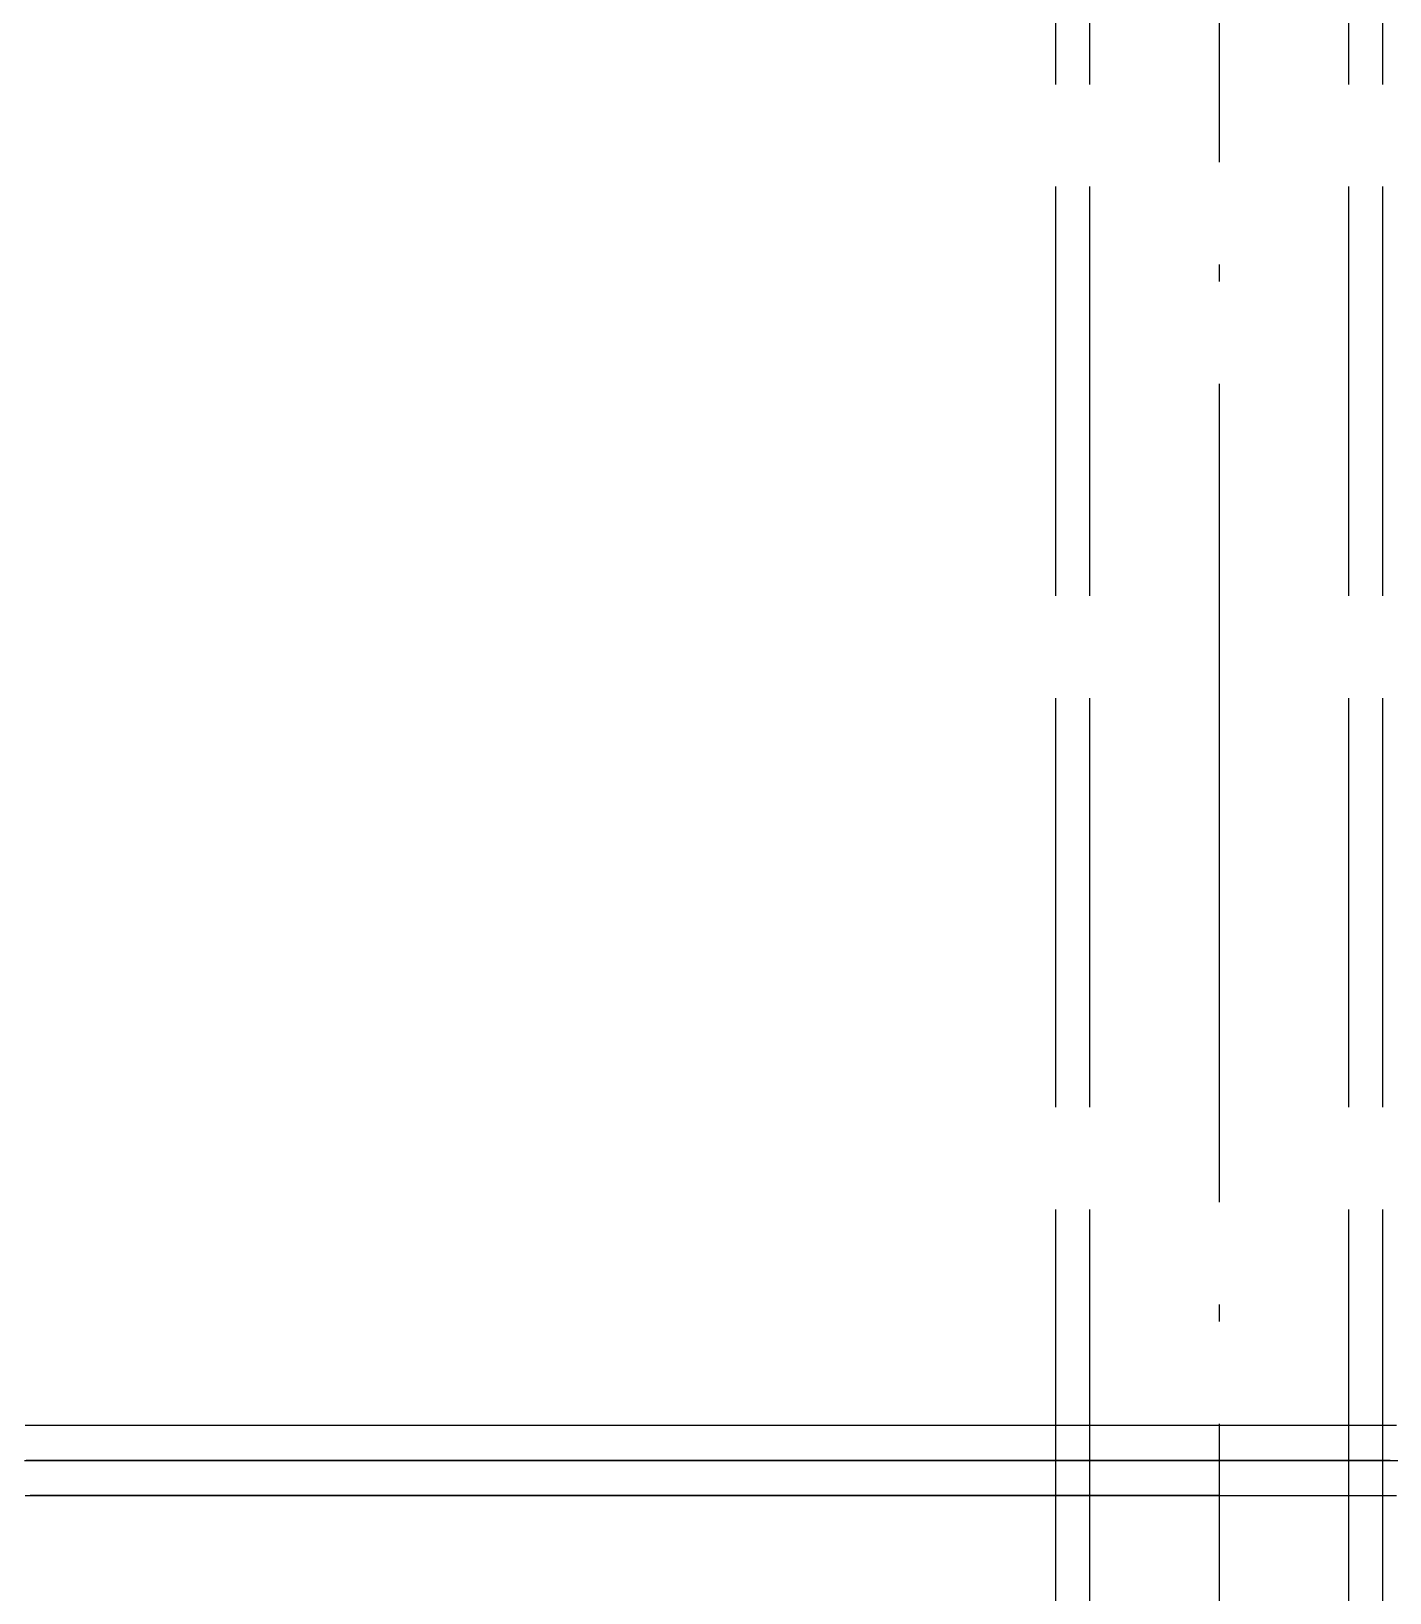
# Model space of a CAD drawing. Header units: millimetres. Extents: x 0 to 594, y 0 to 420.
# Drawn here: x 200.19 to 210.15, y 270.01 to 281.46 of the extents above; entities that cross this region are included whole.
import ezdxf

# ---------------------------------------------------------------- set-up
doc = ezdxf.new("R2010")
doc.units = ezdxf.units.MM
doc.linetypes.add('ISO02-TRAZOS', pattern=[3.75, 3, -0.75])
doc.linetypes.add('ISO04-TRAZO-PUNTO', pattern=[7.625, 6, -0.75, 0.125, -0.75])
doc.layers.add('02-OCULTA', color=4, linetype='ISO02-TRAZOS', lineweight=25)
doc.layers.add('03-EJE', color=1, linetype='ISO04-TRAZO-PUNTO', lineweight=25)

msp = doc.modelspace()

# ---------------------------------------------------------------- linework, layer by layer
at = {"layer": '02-OCULTA'}
for p, q in [((207.7, 262.32), (207.7, 350.656)), ((207.95, 262.32), (207.95, 350.656)), ((209.85, 262.32), (209.85, 350.656)), ((210.1, 262.32), (210.1, 350.656))]:
    msp.add_line(p, q, dxfattribs=at)
for points in [[(210.2, 271.236), (210.114, 271.236), (210.027, 271.236), (209.94, 271.236), (209.853, 271.236), (209.767, 271.236), (209.68, 271.236), (209.593, 271.236), (209.507, 271.236), (209.42, 271.236), (209.333, 271.236), (209.247, 271.236), (209.16, 271.236), (209.073, 271.236), (208.986, 271.236), (208.9, 271.236), (208.813, 271.236), (208.726, 271.236), (208.64, 271.236), (208.553, 271.236), (208.466, 271.236), (208.38, 271.236), (208.293, 271.236), (208.206, 271.236), (208.119, 271.236), (208.033, 271.236), (207.946, 271.236), (207.859, 271.236), (207.773, 271.236), (207.686, 271.236), (207.599, 271.236), (207.513, 271.236), (207.426, 271.236), (207.339, 271.236), (207.252, 271.236), (207.166, 271.236), (207.079, 271.236), (206.992, 271.236), (206.906, 271.236), (206.819, 271.236), (206.732, 271.236), (206.646, 271.236), (206.559, 271.236), (206.472, 271.236), (206.385, 271.236), (206.299, 271.236), (206.212, 271.236), (206.125, 271.236), (206.039, 271.236), (205.952, 271.236), (205.865, 271.236), (205.779, 271.236), (205.692, 271.236), (205.605, 271.236), (205.518, 271.236), (205.432, 271.236), (205.345, 271.236), (205.258, 271.236), (205.172, 271.236), (205.085, 271.236), (204.998, 271.236), (204.912, 271.236), (204.825, 271.236), (204.738, 271.236), (204.651, 271.236), (204.565, 271.236), (204.478, 271.236), (204.391, 271.236), (204.305, 271.236), (204.218, 271.236), (204.131, 271.236), (204.045, 271.236), (203.958, 271.236), (203.871, 271.236), (203.784, 271.236), (203.698, 271.236), (203.611, 271.236), (203.524, 271.236), (203.438, 271.236), (203.351, 271.236), (203.264, 271.236), (203.178, 271.236), (203.091, 271.236), (203.004, 271.236), (202.917, 271.236), (202.831, 271.236), (202.744, 271.236), (202.657, 271.236), (202.571, 271.236), (202.484, 271.236), (202.397, 271.236), (202.311, 271.236), (202.224, 271.236), (202.137, 271.236), (202.05, 271.236), (201.964, 271.236), (201.877, 271.236), (201.79, 271.236), (201.704, 271.236), (201.617, 271.236), (201.53, 271.236), (201.444, 271.236), (201.357, 271.236), (201.27, 271.236), (201.183, 271.236), (201.097, 271.236), (201.01, 271.236), (200.923, 271.236), (200.837, 271.236), (200.75, 271.236), (200.663, 271.236), (200.577, 271.236), (200.49, 271.236), (200.403, 271.236), (200.316, 271.236), (200.23, 271.236), (200.143, 271.236)], [(208.9, 271.236), (208.85, 271.236), (208.799, 271.236), (208.749, 271.236), (208.699, 271.236), (208.649, 271.236), (208.599, 271.236), (208.549, 271.236), (208.499, 271.236), (208.449, 271.236), (208.399, 271.236), (208.348, 271.236), (208.298, 271.236), (208.248, 271.236), (208.198, 271.236), (208.148, 271.236), (208.098, 271.236), (208.048, 271.236), (207.998, 271.236), (207.948, 271.236), (207.897, 271.236), (207.847, 271.236), (207.797, 271.236), (207.747, 271.236), (207.697, 271.236), (207.647, 271.236), (207.597, 271.236), (207.547, 271.236), (207.496, 271.236), (207.446, 271.236), (207.396, 271.236), (207.346, 271.236), (207.296, 271.236), (207.246, 271.236), (207.196, 271.236), (207.146, 271.236), (207.096, 271.236), (207.045, 271.236), (206.995, 271.236), (206.945, 271.236), (206.895, 271.236), (206.845, 271.236), (206.795, 271.236), (206.745, 271.236), (206.695, 271.236), (206.645, 271.236), (206.594, 271.236), (206.544, 271.236), (206.494, 271.236), (206.444, 271.236), (206.394, 271.236), (206.344, 271.236), (206.294, 271.236), (206.244, 271.236), (206.193, 271.236), (206.143, 271.236), (206.093, 271.236), (206.043, 271.236), (205.993, 271.236), (205.943, 271.236), (205.893, 271.236), (205.843, 271.236), (205.793, 271.236), (205.742, 271.236), (205.692, 271.236), (205.642, 271.236), (205.592, 271.236), (205.542, 271.236), (205.492, 271.236), (205.442, 271.236), (205.392, 271.236), (205.342, 271.236), (205.291, 271.236), (205.241, 271.236), (205.191, 271.236), (205.141, 271.236), (205.091, 271.236), (205.041, 271.236), (204.991, 271.236), (204.941, 271.236), (204.89, 271.236), (204.84, 271.236), (204.79, 271.236), (204.74, 271.236), (204.69, 271.236), (204.64, 271.236), (204.59, 271.236), (204.54, 271.236), (204.49, 271.236), (204.439, 271.236), (204.389, 271.236), (204.339, 271.236), (204.289, 271.236), (204.239, 271.236), (204.189, 271.236), (204.139, 271.236), (204.089, 271.236), (204.038, 271.236), (203.988, 271.236), (203.938, 271.236), (203.888, 271.236), (203.838, 271.236), (203.788, 271.236), (203.738, 271.236), (203.688, 271.236), (203.638, 271.236), (203.587, 271.236), (203.537, 271.236), (203.487, 271.236), (203.437, 271.236), (203.387, 271.236), (203.337, 271.236), (203.287, 271.236), (203.237, 271.236), (203.187, 271.236), (203.136, 271.236), (203.086, 271.236), (203.036, 271.236), (202.986, 271.236), (202.936, 271.236), (202.886, 271.236), (202.836, 271.236), (202.786, 271.236), (202.735, 271.236), (202.685, 271.236), (202.635, 271.236), (202.585, 271.236), (202.535, 271.236), (202.485, 271.236), (202.435, 271.236), (202.385, 271.236), (202.335, 271.236), (202.284, 271.236), (202.234, 271.236), (202.184, 271.236), (202.134, 271.236), (202.084, 271.236), (202.034, 271.236), (201.984, 271.236), (201.934, 271.236), (201.884, 271.236), (201.833, 271.236), (201.783, 271.236), (201.733, 271.236), (201.683, 271.236), (201.633, 271.236), (201.583, 271.236), (201.533, 271.236), (201.483, 271.236), (201.432, 271.236), (201.382, 271.236), (201.332, 271.236), (201.282, 271.236), (201.232, 271.236), (201.182, 271.236), (201.132, 271.236), (201.082, 271.236), (201.032, 271.236), (200.981, 271.236), (200.931, 271.236), (200.881, 271.236), (200.831, 271.236), (200.781, 271.236), (200.731, 271.236), (200.681, 271.236), (200.631, 271.236), (200.581, 271.236), (200.53, 271.236), (200.48, 271.236), (200.43, 271.236), (200.38, 271.236), (200.33, 271.236), (200.28, 271.236), (200.23, 271.236), (200.18, 271.236)], [(210.153, 271.236), (210.102, 271.236), (210.052, 271.236), (210.002, 271.236), (209.952, 271.236), (209.902, 271.236), (209.852, 271.236), (209.802, 271.236), (209.752, 271.236), (209.702, 271.236), (209.651, 271.236), (209.601, 271.236), (209.551, 271.236), (209.501, 271.236), (209.451, 271.236), (209.401, 271.236), (209.351, 271.236), (209.301, 271.236), (209.251, 271.236), (209.2, 271.236), (209.15, 271.236), (209.1, 271.236), (209.05, 271.236), (209, 271.236), (208.95, 271.236), (208.9, 271.236)], [(200.138, 270.98), (200.224, 270.98), (200.31, 270.98), (200.396, 270.98), (200.482, 270.98), (200.567, 270.98), (200.653, 270.98), (200.739, 270.98), (200.825, 270.98), (200.911, 270.98), (200.997, 270.98), (201.083, 270.98), (201.169, 270.98), (201.255, 270.98), (201.341, 270.98), (201.426, 270.98), (201.512, 270.98), (201.598, 270.98), (201.684, 270.98), (201.77, 270.98), (201.856, 270.98), (201.942, 270.98), (202.028, 270.98), (202.114, 270.98), (202.2, 270.98), (202.285, 270.98), (202.371, 270.98), (202.457, 270.98), (202.543, 270.98), (202.629, 270.98), (202.715, 270.98), (202.801, 270.98), (202.887, 270.98), (202.973, 270.98), (203.059, 270.98), (203.144, 270.98), (203.23, 270.98), (203.316, 270.98), (203.402, 270.98), (203.488, 270.98), (203.574, 270.98), (203.66, 270.98), (203.746, 270.98), (203.832, 270.98), (203.918, 270.98), (204.003, 270.98), (204.089, 270.98), (204.175, 270.98), (204.261, 270.98), (204.347, 270.98), (204.433, 270.98), (204.519, 270.98), (204.605, 270.98), (204.691, 270.98), (204.777, 270.98), (204.862, 270.98), (204.948, 270.98), (205.034, 270.98), (205.12, 270.98), (205.206, 270.98), (205.292, 270.98), (205.378, 270.98), (205.464, 270.98), (205.55, 270.98), (205.636, 270.98), (205.721, 270.98), (205.807, 270.98), (205.893, 270.98), (205.979, 270.98), (206.065, 270.98), (206.151, 270.98), (206.237, 270.98), (206.323, 270.98), (206.409, 270.98), (206.495, 270.98), (206.58, 270.98), (206.666, 270.98), (206.752, 270.98), (206.838, 270.98), (206.924, 270.98), (207.01, 270.98), (207.096, 270.98), (207.182, 270.98), (207.268, 270.98), (207.354, 270.98), (207.439, 270.98), (207.525, 270.98), (207.611, 270.98), (207.697, 270.98), (207.783, 270.98), (207.869, 270.98), (207.955, 270.98), (208.041, 270.98), (208.127, 270.98), (208.213, 270.98), (208.298, 270.98), (208.384, 270.98), (208.47, 270.98), (208.556, 270.98), (208.642, 270.98), (208.728, 270.98), (208.814, 270.98), (208.9, 270.98), (208.986, 270.98), (209.072, 270.98), (209.157, 270.98), (209.243, 270.98), (209.329, 270.98), (209.415, 270.98), (209.501, 270.98), (209.587, 270.98), (209.673, 270.98), (209.759, 270.98), (209.845, 270.98), (209.931, 270.98), (210.016, 270.98), (210.102, 270.98), (210.188, 270.98)], [(200.138, 270.98), (200.224, 270.98), (200.31, 270.98), (200.396, 270.98), (200.482, 270.98), (200.567, 270.98), (200.653, 270.98), (200.739, 270.98), (200.825, 270.98), (200.911, 270.98), (200.997, 270.98), (201.083, 270.98), (201.169, 270.98), (201.255, 270.98), (201.341, 270.98), (201.426, 270.98), (201.512, 270.98), (201.598, 270.98), (201.684, 270.98), (201.77, 270.98), (201.856, 270.98), (201.942, 270.98), (202.028, 270.98), (202.114, 270.98), (202.2, 270.98), (202.285, 270.98), (202.371, 270.98), (202.457, 270.98), (202.543, 270.98), (202.629, 270.98), (202.715, 270.98), (202.801, 270.98), (202.887, 270.98), (202.973, 270.98), (203.059, 270.98), (203.144, 270.98), (203.23, 270.98), (203.316, 270.98), (203.402, 270.98), (203.488, 270.98), (203.574, 270.98), (203.66, 270.98), (203.746, 270.98), (203.832, 270.98), (203.918, 270.98), (204.003, 270.98), (204.089, 270.98), (204.175, 270.98), (204.261, 270.98), (204.347, 270.98), (204.433, 270.98), (204.519, 270.98), (204.605, 270.98), (204.691, 270.98), (204.777, 270.98), (204.862, 270.98), (204.948, 270.98), (205.034, 270.98), (205.12, 270.98), (205.206, 270.98), (205.292, 270.98), (205.378, 270.98), (205.464, 270.98), (205.55, 270.98), (205.636, 270.98), (205.721, 270.98), (205.807, 270.98), (205.893, 270.98), (205.979, 270.98), (206.065, 270.98), (206.151, 270.98), (206.237, 270.98), (206.323, 270.98), (206.409, 270.98), (206.495, 270.98), (206.58, 270.98), (206.666, 270.98), (206.752, 270.98), (206.838, 270.98), (206.924, 270.98), (207.01, 270.98), (207.096, 270.98), (207.182, 270.98), (207.268, 270.98), (207.354, 270.98), (207.439, 270.98), (207.525, 270.98), (207.611, 270.98), (207.697, 270.98), (207.783, 270.98), (207.869, 270.98), (207.955, 270.98), (208.041, 270.98), (208.127, 270.98), (208.213, 270.98), (208.298, 270.98), (208.384, 270.98), (208.47, 270.98), (208.556, 270.98), (208.642, 270.98), (208.728, 270.98), (208.814, 270.98), (208.9, 270.98), (208.986, 270.98), (209.072, 270.98), (209.157, 270.98), (209.243, 270.98), (209.329, 270.98), (209.415, 270.98), (209.501, 270.98), (209.587, 270.98), (209.673, 270.98), (209.759, 270.98), (209.845, 270.98), (209.931, 270.98), (210.016, 270.98), (210.102, 270.98), (210.188, 270.98)], [(208.9, 270.98), (208.85, 270.98), (208.8, 270.98), (208.75, 270.98), (208.7, 270.98), (208.65, 270.98), (208.6, 270.98), (208.55, 270.98), (208.5, 270.98), (208.45, 270.98), (208.4, 270.98), (208.35, 270.98), (208.3, 270.98), (208.25, 270.98), (208.2, 270.98), (208.15, 270.98), (208.1, 270.98), (208.05, 270.98), (208, 270.98), (207.95, 270.98), (207.9, 270.98), (207.85, 270.98), (207.8, 270.98), (207.75, 270.98), (207.7, 270.98), (207.65, 270.98), (207.6, 270.98), (207.55, 270.98), (207.5, 270.98), (207.45, 270.98), (207.4, 270.98), (207.35, 270.98), (207.3, 270.98), (207.25, 270.98), (207.2, 270.98), (207.15, 270.98), (207.1, 270.98), (207.05, 270.98), (207, 270.98), (206.95, 270.98), (206.9, 270.98), (206.85, 270.98), (206.8, 270.98), (206.75, 270.98), (206.7, 270.98), (206.65, 270.98), (206.6, 270.98), (206.55, 270.98), (206.5, 270.98), (206.45, 270.98), (206.4, 270.98), (206.35, 270.98), (206.3, 270.98), (206.25, 270.98), (206.2, 270.98), (206.15, 270.98), (206.1, 270.98), (206.05, 270.98), (206, 270.98), (205.95, 270.98), (205.9, 270.98), (205.85, 270.98), (205.8, 270.98), (205.75, 270.98), (205.7, 270.98), (205.65, 270.98), (205.6, 270.98), (205.55, 270.98), (205.5, 270.98), (205.45, 270.98), (205.4, 270.98), (205.35, 270.98), (205.3, 270.98), (205.25, 270.98), (205.2, 270.98), (205.15, 270.98), (205.1, 270.98), (205.05, 270.98), (205, 270.98), (204.95, 270.98), (204.9, 270.98), (204.85, 270.98), (204.8, 270.98), (204.75, 270.98), (204.7, 270.98), (204.65, 270.98), (204.6, 270.98), (204.55, 270.98), (204.5, 270.98), (204.45, 270.98), (204.4, 270.98), (204.35, 270.98), (204.3, 270.98), (204.25, 270.98), (204.2, 270.98), (204.15, 270.98), (204.1, 270.98), (204.05, 270.98), (204, 270.98), (203.95, 270.98), (203.9, 270.98), (203.85, 270.98), (203.8, 270.98), (203.75, 270.98), (203.7, 270.98), (203.65, 270.98), (203.6, 270.98), (203.55, 270.98), (203.5, 270.98), (203.45, 270.98), (203.4, 270.98), (203.35, 270.98), (203.3, 270.98), (203.25, 270.98), (203.2, 270.98), (203.15, 270.98), (203.1, 270.98), (203.05, 270.98), (203, 270.98), (202.95, 270.98), (202.9, 270.98), (202.85, 270.98), (202.8, 270.98), (202.75, 270.98), (202.7, 270.98), (202.65, 270.98), (202.6, 270.98), (202.55, 270.98), (202.5, 270.98), (202.45, 270.98), (202.4, 270.98), (202.35, 270.98), (202.3, 270.98), (202.25, 270.98), (202.2, 270.98), (202.15, 270.98), (202.1, 270.98), (202.05, 270.98), (202, 270.98), (201.95, 270.98), (201.9, 270.98), (201.85, 270.98), (201.8, 270.98), (201.75, 270.98), (201.7, 270.98), (201.65, 270.98), (201.6, 270.98), (201.55, 270.98), (201.5, 270.98), (201.45, 270.98), (201.4, 270.98), (201.35, 270.98), (201.3, 270.98), (201.25, 270.98), (201.2, 270.98), (201.15, 270.98), (201.1, 270.98), (201.05, 270.98), (201, 270.98), (200.95, 270.98), (200.9, 270.98), (200.85, 270.98), (200.8, 270.98), (200.75, 270.98), (200.7, 270.98), (200.65, 270.98), (200.6, 270.98), (200.55, 270.98), (200.5, 270.98), (200.45, 270.98), (200.4, 270.98), (200.35, 270.98), (200.3, 270.98), (200.25, 270.98), (200.2, 270.98), (200.15, 270.98)], [(200.15, 270.98), (200.237, 270.98), (200.325, 270.98), (200.412, 270.98), (200.5, 270.98), (200.587, 270.98), (200.675, 270.98), (200.762, 270.98), (200.85, 270.98), (200.937, 270.98), (201.025, 270.98), (201.112, 270.98), (201.2, 270.98), (201.287, 270.98), (201.375, 270.98), (201.462, 270.98), (201.55, 270.98), (201.637, 270.98), (201.725, 270.98), (201.812, 270.98), (201.9, 270.98), (201.987, 270.98), (202.075, 270.98), (202.162, 270.98), (202.25, 270.98), (202.337, 270.98), (202.425, 270.98), (202.512, 270.98), (202.6, 270.98), (202.687, 270.98), (202.775, 270.98), (202.862, 270.98), (202.95, 270.98), (203.037, 270.98), (203.125, 270.98), (203.212, 270.98), (203.3, 270.98), (203.387, 270.98), (203.475, 270.98), (203.562, 270.98), (203.65, 270.98), (203.737, 270.98), (203.825, 270.98), (203.912, 270.98), (204, 270.98), (204.087, 270.98), (204.175, 270.98), (204.262, 270.98), (204.35, 270.98), (204.437, 270.98), (204.525, 270.98), (204.612, 270.98), (204.7, 270.98), (204.787, 270.98), (204.875, 270.98), (204.962, 270.98), (205.05, 270.98), (205.137, 270.98), (205.225, 270.98), (205.312, 270.98), (205.4, 270.98), (205.487, 270.98), (205.575, 270.98), (205.662, 270.98), (205.75, 270.98), (205.837, 270.98), (205.925, 270.98), (206.012, 270.98), (206.1, 270.98), (206.187, 270.98), (206.275, 270.98), (206.362, 270.98), (206.45, 270.98), (206.537, 270.98), (206.625, 270.98), (206.712, 270.98), (206.8, 270.98), (206.887, 270.98), (206.975, 270.98), (207.062, 270.98), (207.15, 270.98), (207.237, 270.98), (207.325, 270.98), (207.412, 270.98), (207.5, 270.98), (207.587, 270.98), (207.675, 270.98), (207.762, 270.98), (207.85, 270.98), (207.937, 270.98), (208.025, 270.98), (208.112, 270.98), (208.2, 270.98), (208.287, 270.98), (208.375, 270.98), (208.462, 270.98), (208.55, 270.98), (208.637, 270.98), (208.725, 270.98), (208.812, 270.98), (208.9, 270.98), (208.987, 270.98), (209.075, 270.98), (209.162, 270.98), (209.25, 270.98), (209.337, 270.98), (209.425, 270.98), (209.512, 270.98), (209.6, 270.98), (209.687, 270.98), (209.775, 270.98), (209.862, 270.98), (209.95, 270.98), (210.037, 270.98), (210.125, 270.98), (210.212, 270.98)], [(208.9, 270.98), (208.85, 270.98), (208.8, 270.98), (208.75, 270.98), (208.7, 270.98), (208.65, 270.98), (208.6, 270.98), (208.55, 270.98), (208.5, 270.98), (208.45, 270.98), (208.4, 270.98), (208.35, 270.98), (208.3, 270.98), (208.25, 270.98), (208.2, 270.98), (208.15, 270.98), (208.1, 270.98), (208.05, 270.98), (208, 270.98), (207.95, 270.98), (207.9, 270.98), (207.85, 270.98), (207.8, 270.98), (207.75, 270.98), (207.7, 270.98), (207.65, 270.98), (207.6, 270.98), (207.55, 270.98), (207.5, 270.98), (207.45, 270.98), (207.4, 270.98), (207.35, 270.98), (207.3, 270.98), (207.25, 270.98), (207.2, 270.98), (207.15, 270.98), (207.1, 270.98), (207.05, 270.98), (207, 270.98), (206.95, 270.98), (206.9, 270.98), (206.85, 270.98), (206.8, 270.98), (206.75, 270.98), (206.7, 270.98), (206.65, 270.98), (206.6, 270.98), (206.55, 270.98), (206.5, 270.98), (206.45, 270.98), (206.4, 270.98), (206.35, 270.98), (206.3, 270.98), (206.25, 270.98), (206.2, 270.98), (206.15, 270.98), (206.1, 270.98), (206.05, 270.98), (206, 270.98), (205.95, 270.98), (205.9, 270.98), (205.85, 270.98), (205.8, 270.98), (205.75, 270.98), (205.7, 270.98), (205.65, 270.98), (205.6, 270.98), (205.55, 270.98), (205.5, 270.98), (205.45, 270.98), (205.4, 270.98), (205.35, 270.98), (205.3, 270.98), (205.25, 270.98), (205.2, 270.98), (205.15, 270.98), (205.1, 270.98), (205.05, 270.98), (205, 270.98), (204.95, 270.98), (204.9, 270.98), (204.85, 270.98), (204.8, 270.98), (204.75, 270.98), (204.7, 270.98), (204.65, 270.98), (204.6, 270.98), (204.55, 270.98), (204.5, 270.98), (204.45, 270.98), (204.4, 270.98), (204.35, 270.98), (204.3, 270.98), (204.25, 270.98), (204.2, 270.98), (204.15, 270.98), (204.1, 270.98), (204.05, 270.98), (204, 270.98), (203.95, 270.98), (203.9, 270.98), (203.85, 270.98), (203.8, 270.98), (203.75, 270.98), (203.7, 270.98), (203.65, 270.98), (203.6, 270.98), (203.55, 270.98), (203.5, 270.98), (203.45, 270.98), (203.4, 270.98), (203.35, 270.98), (203.3, 270.98), (203.25, 270.98), (203.2, 270.98), (203.15, 270.98), (203.1, 270.98), (203.05, 270.98), (203, 270.98), (202.95, 270.98), (202.9, 270.98), (202.85, 270.98), (202.8, 270.98), (202.75, 270.98), (202.7, 270.98), (202.65, 270.98), (202.6, 270.98), (202.55, 270.98), (202.5, 270.98), (202.45, 270.98), (202.4, 270.98), (202.35, 270.98), (202.3, 270.98), (202.25, 270.98), (202.2, 270.98), (202.15, 270.98), (202.1, 270.98), (202.05, 270.98), (202, 270.98), (201.95, 270.98), (201.9, 270.98), (201.85, 270.98), (201.8, 270.98), (201.75, 270.98), (201.7, 270.98), (201.65, 270.98), (201.6, 270.98), (201.55, 270.98), (201.5, 270.98), (201.45, 270.98), (201.4, 270.98), (201.35, 270.98), (201.3, 270.98), (201.25, 270.98), (201.2, 270.98), (201.15, 270.98), (201.1, 270.98), (201.05, 270.98), (201, 270.98), (200.95, 270.98), (200.9, 270.98), (200.85, 270.98), (200.8, 270.98), (200.75, 270.98), (200.7, 270.98), (200.65, 270.98), (200.6, 270.98), (200.55, 270.98), (200.5, 270.98), (200.45, 270.98), (200.4, 270.98), (200.35, 270.98), (200.3, 270.98), (200.25, 270.98), (200.2, 270.98), (200.15, 270.98)], [(200.15, 270.98), (200.237, 270.98), (200.325, 270.98), (200.412, 270.98), (200.5, 270.98), (200.587, 270.98), (200.675, 270.98), (200.762, 270.98), (200.85, 270.98), (200.937, 270.98), (201.025, 270.98), (201.112, 270.98), (201.2, 270.98), (201.287, 270.98), (201.375, 270.98), (201.462, 270.98), (201.55, 270.98), (201.637, 270.98), (201.725, 270.98), (201.812, 270.98), (201.9, 270.98), (201.987, 270.98), (202.075, 270.98), (202.162, 270.98), (202.25, 270.98), (202.337, 270.98), (202.425, 270.98), (202.512, 270.98), (202.6, 270.98), (202.687, 270.98), (202.775, 270.98), (202.862, 270.98), (202.95, 270.98), (203.037, 270.98), (203.125, 270.98), (203.212, 270.98), (203.3, 270.98), (203.387, 270.98), (203.475, 270.98), (203.562, 270.98), (203.65, 270.98), (203.737, 270.98), (203.825, 270.98), (203.912, 270.98), (204, 270.98), (204.087, 270.98), (204.175, 270.98), (204.262, 270.98), (204.35, 270.98), (204.437, 270.98), (204.525, 270.98), (204.612, 270.98), (204.7, 270.98), (204.787, 270.98), (204.875, 270.98), (204.962, 270.98), (205.05, 270.98), (205.137, 270.98), (205.225, 270.98), (205.312, 270.98), (205.4, 270.98), (205.487, 270.98), (205.575, 270.98), (205.662, 270.98), (205.75, 270.98), (205.837, 270.98), (205.925, 270.98), (206.012, 270.98), (206.1, 270.98), (206.187, 270.98), (206.275, 270.98), (206.362, 270.98), (206.45, 270.98), (206.537, 270.98), (206.625, 270.98), (206.712, 270.98), (206.8, 270.98), (206.887, 270.98), (206.975, 270.98), (207.062, 270.98), (207.15, 270.98), (207.237, 270.98), (207.325, 270.98), (207.412, 270.98), (207.5, 270.98), (207.587, 270.98), (207.675, 270.98), (207.762, 270.98), (207.85, 270.98), (207.937, 270.98), (208.025, 270.98), (208.112, 270.98), (208.2, 270.98), (208.287, 270.98), (208.375, 270.98), (208.462, 270.98), (208.55, 270.98), (208.637, 270.98), (208.725, 270.98), (208.812, 270.98), (208.9, 270.98), (208.987, 270.98), (209.075, 270.98), (209.162, 270.98), (209.25, 270.98), (209.337, 270.98), (209.425, 270.98), (209.512, 270.98), (209.6, 270.98), (209.687, 270.98), (209.775, 270.98), (209.862, 270.98), (209.95, 270.98), (210.037, 270.98), (210.125, 270.98), (210.212, 270.98)], [(208.9, 270.98), (208.85, 270.98), (208.8, 270.98), (208.749, 270.98), (208.699, 270.98), (208.649, 270.98), (208.599, 270.98), (208.549, 270.98), (208.499, 270.98), (208.449, 270.98), (208.399, 270.98), (208.349, 270.98), (208.299, 270.98), (208.249, 270.98), (208.198, 270.98), (208.148, 270.98), (208.098, 270.98), (208.048, 270.98), (207.998, 270.98), (207.948, 270.98), (207.898, 270.98), (207.848, 270.98), (207.798, 270.98), (207.748, 270.98), (207.698, 270.98), (207.648, 270.98), (207.597, 270.98), (207.547, 270.98), (207.497, 270.98), (207.447, 270.98), (207.397, 270.98), (207.347, 270.98), (207.297, 270.98), (207.247, 270.98), (207.197, 270.98), (207.147, 270.98), (207.097, 270.98), (207.046, 270.98), (206.996, 270.98), (206.946, 270.98), (206.896, 270.98), (206.846, 270.98), (206.796, 270.98), (206.746, 270.98), (206.696, 270.98), (206.646, 270.98), (206.596, 270.98), (206.546, 270.98), (206.496, 270.98), (206.445, 270.98), (206.395, 270.98), (206.345, 270.98), (206.295, 270.98), (206.245, 270.98), (206.195, 270.98), (206.145, 270.98), (206.095, 270.98), (206.045, 270.98), (205.995, 270.98), (205.945, 270.98), (205.894, 270.98), (205.844, 270.98), (205.794, 270.98), (205.744, 270.98), (205.694, 270.98), (205.644, 270.98), (205.594, 270.98), (205.544, 270.98), (205.494, 270.98), (205.444, 270.98), (205.394, 270.98), (205.344, 270.98), (205.293, 270.98), (205.243, 270.98), (205.193, 270.98), (205.143, 270.98), (205.093, 270.98), (205.043, 270.98), (204.993, 270.98), (204.943, 270.98), (204.893, 270.98), (204.843, 270.98), (204.793, 270.98), (204.742, 270.98), (204.692, 270.98), (204.642, 270.98), (204.592, 270.98), (204.542, 270.98), (204.492, 270.98), (204.442, 270.98), (204.392, 270.98), (204.342, 270.98), (204.292, 270.98), (204.242, 270.98), (204.191, 270.98), (204.141, 270.98), (204.091, 270.98), (204.041, 270.98), (203.991, 270.98), (203.941, 270.98), (203.891, 270.98), (203.841, 270.98), (203.791, 270.98), (203.741, 270.98), (203.691, 270.98), (203.641, 270.98), (203.59, 270.98), (203.54, 270.98), (203.49, 270.98), (203.44, 270.98), (203.39, 270.98), (203.34, 270.98), (203.29, 270.98), (203.24, 270.98), (203.19, 270.98), (203.14, 270.98), (203.09, 270.98), (203.039, 270.98), (202.989, 270.98), (202.939, 270.98), (202.889, 270.98), (202.839, 270.98), (202.789, 270.98), (202.739, 270.98), (202.689, 270.98), (202.639, 270.98), (202.589, 270.98), (202.539, 270.98), (202.489, 270.98), (202.438, 270.98), (202.388, 270.98), (202.338, 270.98), (202.288, 270.98), (202.238, 270.98), (202.188, 270.98), (202.138, 270.98), (202.088, 270.98), (202.038, 270.98), (201.988, 270.98), (201.938, 270.98), (201.887, 270.98), (201.837, 270.98), (201.787, 270.98), (201.737, 270.98), (201.687, 270.98), (201.637, 270.98), (201.587, 270.98), (201.537, 270.98), (201.487, 270.98), (201.437, 270.98), (201.387, 270.98), (201.337, 270.98), (201.286, 270.98), (201.236, 270.98), (201.186, 270.98), (201.136, 270.98), (201.086, 270.98), (201.036, 270.98), (200.986, 270.98), (200.936, 270.98), (200.886, 270.98), (200.836, 270.98), (200.786, 270.98), (200.735, 270.98), (200.685, 270.98), (200.635, 270.98), (200.585, 270.98), (200.535, 270.98), (200.485, 270.98), (200.435, 270.98), (200.385, 270.98), (200.335, 270.98), (200.285, 270.98), (200.235, 270.98), (200.184, 270.98)], [(208.9, 270.98), (208.85, 270.98), (208.8, 270.98), (208.749, 270.98), (208.699, 270.98), (208.649, 270.98), (208.599, 270.98), (208.549, 270.98), (208.499, 270.98), (208.449, 270.98), (208.399, 270.98), (208.349, 270.98), (208.299, 270.98), (208.249, 270.98), (208.198, 270.98), (208.148, 270.98), (208.098, 270.98), (208.048, 270.98), (207.998, 270.98), (207.948, 270.98), (207.898, 270.98), (207.848, 270.98), (207.798, 270.98), (207.748, 270.98), (207.698, 270.98), (207.648, 270.98), (207.597, 270.98), (207.547, 270.98), (207.497, 270.98), (207.447, 270.98), (207.397, 270.98), (207.347, 270.98), (207.297, 270.98), (207.247, 270.98), (207.197, 270.98), (207.147, 270.98), (207.097, 270.98), (207.046, 270.98), (206.996, 270.98), (206.946, 270.98), (206.896, 270.98), (206.846, 270.98), (206.796, 270.98), (206.746, 270.98), (206.696, 270.98), (206.646, 270.98), (206.596, 270.98), (206.546, 270.98), (206.496, 270.98), (206.445, 270.98), (206.395, 270.98), (206.345, 270.98), (206.295, 270.98), (206.245, 270.98), (206.195, 270.98), (206.145, 270.98), (206.095, 270.98), (206.045, 270.98), (205.995, 270.98), (205.945, 270.98), (205.894, 270.98), (205.844, 270.98), (205.794, 270.98), (205.744, 270.98), (205.694, 270.98), (205.644, 270.98), (205.594, 270.98), (205.544, 270.98), (205.494, 270.98), (205.444, 270.98), (205.394, 270.98), (205.344, 270.98), (205.293, 270.98), (205.243, 270.98), (205.193, 270.98), (205.143, 270.98), (205.093, 270.98), (205.043, 270.98), (204.993, 270.98), (204.943, 270.98), (204.893, 270.98), (204.843, 270.98), (204.793, 270.98), (204.742, 270.98), (204.692, 270.98), (204.642, 270.98), (204.592, 270.98), (204.542, 270.98), (204.492, 270.98), (204.442, 270.98), (204.392, 270.98), (204.342, 270.98), (204.292, 270.98), (204.242, 270.98), (204.191, 270.98), (204.141, 270.98), (204.091, 270.98), (204.041, 270.98), (203.991, 270.98), (203.941, 270.98), (203.891, 270.98), (203.841, 270.98), (203.791, 270.98), (203.741, 270.98), (203.691, 270.98), (203.641, 270.98), (203.59, 270.98), (203.54, 270.98), (203.49, 270.98), (203.44, 270.98), (203.39, 270.98), (203.34, 270.98), (203.29, 270.98), (203.24, 270.98), (203.19, 270.98), (203.14, 270.98), (203.09, 270.98), (203.039, 270.98), (202.989, 270.98), (202.939, 270.98), (202.889, 270.98), (202.839, 270.98), (202.789, 270.98), (202.739, 270.98), (202.689, 270.98), (202.639, 270.98), (202.589, 270.98), (202.539, 270.98), (202.489, 270.98), (202.438, 270.98), (202.388, 270.98), (202.338, 270.98), (202.288, 270.98), (202.238, 270.98), (202.188, 270.98), (202.138, 270.98), (202.088, 270.98), (202.038, 270.98), (201.988, 270.98), (201.938, 270.98), (201.887, 270.98), (201.837, 270.98), (201.787, 270.98), (201.737, 270.98), (201.687, 270.98), (201.637, 270.98), (201.587, 270.98), (201.537, 270.98), (201.487, 270.98), (201.437, 270.98), (201.387, 270.98), (201.337, 270.98), (201.286, 270.98), (201.236, 270.98), (201.186, 270.98), (201.136, 270.98), (201.086, 270.98), (201.036, 270.98), (200.986, 270.98), (200.936, 270.98), (200.886, 270.98), (200.836, 270.98), (200.786, 270.98), (200.735, 270.98), (200.685, 270.98), (200.635, 270.98), (200.585, 270.98), (200.535, 270.98), (200.485, 270.98), (200.435, 270.98), (200.385, 270.98), (200.335, 270.98), (200.285, 270.98), (200.235, 270.98), (200.184, 270.98)], [(210.153, 270.98), (210.103, 270.98), (210.053, 270.98), (210.003, 270.98), (209.953, 270.98), (209.903, 270.98), (209.852, 270.98), (209.802, 270.98), (209.752, 270.98), (209.702, 270.98), (209.652, 270.98), (209.602, 270.98), (209.552, 270.98), (209.501, 270.98), (209.451, 270.98), (209.401, 270.98), (209.351, 270.98), (209.301, 270.98), (209.251, 270.98), (209.201, 270.98), (209.15, 270.98), (209.1, 270.98), (209.05, 270.98), (209, 270.98), (208.95, 270.98), (208.9, 270.98)], [(210.152, 270.98), (210.102, 270.98), (210.052, 270.98), (210.002, 270.98), (209.952, 270.98), (209.901, 270.98), (209.851, 270.98), (209.801, 270.98), (209.751, 270.98), (209.701, 270.98), (209.651, 270.98), (209.601, 270.98), (209.551, 270.98), (209.501, 270.98), (209.451, 270.98), (209.401, 270.98), (209.351, 270.98), (209.3, 270.98), (209.25, 270.98), (209.2, 270.98), (209.15, 270.98), (209.1, 270.98), (209.05, 270.98), (209, 270.98), (208.95, 270.98), (208.9, 270.98)], [(210.153, 270.98), (210.103, 270.98), (210.053, 270.98), (210.003, 270.98), (209.953, 270.98), (209.903, 270.98), (209.852, 270.98), (209.802, 270.98), (209.752, 270.98), (209.702, 270.98), (209.652, 270.98), (209.602, 270.98), (209.552, 270.98), (209.501, 270.98), (209.451, 270.98), (209.401, 270.98), (209.351, 270.98), (209.301, 270.98), (209.251, 270.98), (209.201, 270.98), (209.15, 270.98), (209.1, 270.98), (209.05, 270.98), (209, 270.98), (208.95, 270.98), (208.9, 270.98)], [(210.152, 270.98), (210.102, 270.98), (210.052, 270.98), (210.002, 270.98), (209.952, 270.98), (209.901, 270.98), (209.851, 270.98), (209.801, 270.98), (209.751, 270.98), (209.701, 270.98), (209.651, 270.98), (209.601, 270.98), (209.551, 270.98), (209.501, 270.98), (209.451, 270.98), (209.401, 270.98), (209.351, 270.98), (209.3, 270.98), (209.25, 270.98), (209.2, 270.98), (209.15, 270.98), (209.1, 270.98), (209.05, 270.98), (209, 270.98), (208.95, 270.98), (208.9, 270.98)], [(200.143, 270.724), (200.23, 270.724), (200.316, 270.724), (200.403, 270.724), (200.49, 270.724), (200.577, 270.724), (200.663, 270.724), (200.75, 270.724), (200.837, 270.724), (200.923, 270.724), (201.01, 270.724), (201.097, 270.724), (201.183, 270.724), (201.27, 270.724), (201.357, 270.724), (201.444, 270.724), (201.53, 270.724), (201.617, 270.724), (201.704, 270.724), (201.79, 270.724), (201.877, 270.724), (201.964, 270.724), (202.05, 270.724), (202.137, 270.724), (202.224, 270.724), (202.311, 270.724), (202.397, 270.724), (202.484, 270.724), (202.571, 270.724), (202.657, 270.724), (202.744, 270.724), (202.831, 270.724), (202.917, 270.724), (203.004, 270.724), (203.091, 270.724), (203.178, 270.724), (203.264, 270.724), (203.351, 270.724), (203.438, 270.724), (203.524, 270.724), (203.611, 270.724), (203.698, 270.724), (203.784, 270.724), (203.871, 270.724), (203.958, 270.724), (204.045, 270.724), (204.131, 270.724), (204.218, 270.724), (204.305, 270.724), (204.391, 270.724), (204.478, 270.724), (204.565, 270.724), (204.651, 270.724), (204.738, 270.724), (204.825, 270.724), (204.912, 270.724), (204.998, 270.724), (205.085, 270.724), (205.172, 270.724), (205.258, 270.724), (205.345, 270.724), (205.432, 270.724), (205.518, 270.724), (205.605, 270.724), (205.692, 270.724), (205.779, 270.724), (205.865, 270.724), (205.952, 270.724), (206.039, 270.724), (206.125, 270.724), (206.212, 270.724), (206.299, 270.724), (206.385, 270.724), (206.472, 270.724), (206.559, 270.724), (206.646, 270.724), (206.732, 270.724), (206.819, 270.724), (206.906, 270.724), (206.992, 270.724), (207.079, 270.724), (207.166, 270.724), (207.252, 270.724), (207.339, 270.724), (207.426, 270.724), (207.513, 270.724), (207.599, 270.724), (207.686, 270.724), (207.773, 270.724), (207.859, 270.724), (207.946, 270.724), (208.033, 270.724), (208.119, 270.724), (208.206, 270.724), (208.293, 270.724), (208.38, 270.724), (208.466, 270.724), (208.553, 270.724), (208.64, 270.724), (208.726, 270.724), (208.813, 270.724), (208.9, 270.724), (208.986, 270.724), (209.073, 270.724), (209.16, 270.724), (209.247, 270.724), (209.333, 270.724), (209.42, 270.724), (209.507, 270.724), (209.593, 270.724), (209.68, 270.724), (209.767, 270.724), (209.853, 270.724), (209.94, 270.724), (210.027, 270.724), (210.114, 270.724), (210.2, 270.724)], [(208.9, 270.724), (208.85, 270.724), (208.799, 270.724), (208.749, 270.724), (208.699, 270.724), (208.649, 270.724), (208.599, 270.724), (208.549, 270.724), (208.499, 270.724), (208.449, 270.724), (208.399, 270.724), (208.348, 270.724), (208.298, 270.724), (208.248, 270.724), (208.198, 270.724), (208.148, 270.724), (208.098, 270.724), (208.048, 270.724), (207.998, 270.724), (207.948, 270.724), (207.897, 270.724), (207.847, 270.724), (207.797, 270.724), (207.747, 270.724), (207.697, 270.724), (207.647, 270.724), (207.597, 270.724), (207.547, 270.724), (207.496, 270.724), (207.446, 270.724), (207.396, 270.724), (207.346, 270.724), (207.296, 270.724), (207.246, 270.724), (207.196, 270.724), (207.146, 270.724), (207.096, 270.724), (207.045, 270.724), (206.995, 270.724), (206.945, 270.724), (206.895, 270.724), (206.845, 270.724), (206.795, 270.724), (206.745, 270.724), (206.695, 270.724), (206.645, 270.724), (206.594, 270.724), (206.544, 270.724), (206.494, 270.724), (206.444, 270.724), (206.394, 270.724), (206.344, 270.724), (206.294, 270.724), (206.244, 270.724), (206.193, 270.724), (206.143, 270.724), (206.093, 270.724), (206.043, 270.724), (205.993, 270.724), (205.943, 270.724), (205.893, 270.724), (205.843, 270.724), (205.793, 270.724), (205.742, 270.724), (205.692, 270.724), (205.642, 270.724), (205.592, 270.724), (205.542, 270.724), (205.492, 270.724), (205.442, 270.724), (205.392, 270.724), (205.342, 270.724), (205.291, 270.724), (205.241, 270.724), (205.191, 270.724), (205.141, 270.724), (205.091, 270.724), (205.041, 270.724), (204.991, 270.724), (204.941, 270.724), (204.89, 270.724), (204.84, 270.724), (204.79, 270.724), (204.74, 270.724), (204.69, 270.724), (204.64, 270.724), (204.59, 270.724), (204.54, 270.724), (204.49, 270.724), (204.439, 270.724), (204.389, 270.724), (204.339, 270.724), (204.289, 270.724), (204.239, 270.724), (204.189, 270.724), (204.139, 270.724), (204.089, 270.724), (204.038, 270.724), (203.988, 270.724), (203.938, 270.724), (203.888, 270.724), (203.838, 270.724), (203.788, 270.724), (203.738, 270.724), (203.688, 270.724), (203.638, 270.724), (203.587, 270.724), (203.537, 270.724), (203.487, 270.724), (203.437, 270.724), (203.387, 270.724), (203.337, 270.724), (203.287, 270.724), (203.237, 270.724), (203.187, 270.724), (203.136, 270.724), (203.086, 270.724), (203.036, 270.724), (202.986, 270.724), (202.936, 270.724), (202.886, 270.724), (202.836, 270.724), (202.786, 270.724), (202.735, 270.724), (202.685, 270.724), (202.635, 270.724), (202.585, 270.724), (202.535, 270.724), (202.485, 270.724), (202.435, 270.724), (202.385, 270.724), (202.335, 270.724), (202.284, 270.724), (202.234, 270.724), (202.184, 270.724), (202.134, 270.724), (202.084, 270.724), (202.034, 270.724), (201.984, 270.724), (201.934, 270.724), (201.884, 270.724), (201.833, 270.724), (201.783, 270.724), (201.733, 270.724), (201.683, 270.724), (201.633, 270.724), (201.583, 270.724), (201.533, 270.724), (201.483, 270.724), (201.432, 270.724), (201.382, 270.724), (201.332, 270.724), (201.282, 270.724), (201.232, 270.724), (201.182, 270.724), (201.132, 270.724), (201.082, 270.724), (201.032, 270.724), (200.981, 270.724), (200.931, 270.724), (200.881, 270.724), (200.831, 270.724), (200.781, 270.724), (200.731, 270.724), (200.681, 270.724), (200.631, 270.724), (200.581, 270.724), (200.53, 270.724), (200.48, 270.724), (200.43, 270.724), (200.38, 270.724), (200.33, 270.724), (200.28, 270.724), (200.23, 270.724), (200.18, 270.724)], [(208.9, 270.724), (208.95, 270.724), (209, 270.724), (209.05, 270.724), (209.1, 270.724), (209.15, 270.724), (209.2, 270.724), (209.251, 270.724), (209.301, 270.724), (209.351, 270.724), (209.401, 270.724), (209.451, 270.724), (209.501, 270.724), (209.551, 270.724), (209.601, 270.724), (209.651, 270.724), (209.702, 270.724), (209.752, 270.724), (209.802, 270.724), (209.852, 270.724), (209.902, 270.724), (209.952, 270.724), (210.002, 270.724), (210.052, 270.724), (210.102, 270.724), (210.153, 270.724)]]:
    msp.add_lwpolyline(points, dxfattribs=at)
at = {"layer": '03-EJE'}
msp.add_line((208.9, 250), (208.9, 357.276), dxfattribs=at)

doc.saveas('drawing.dxf')
